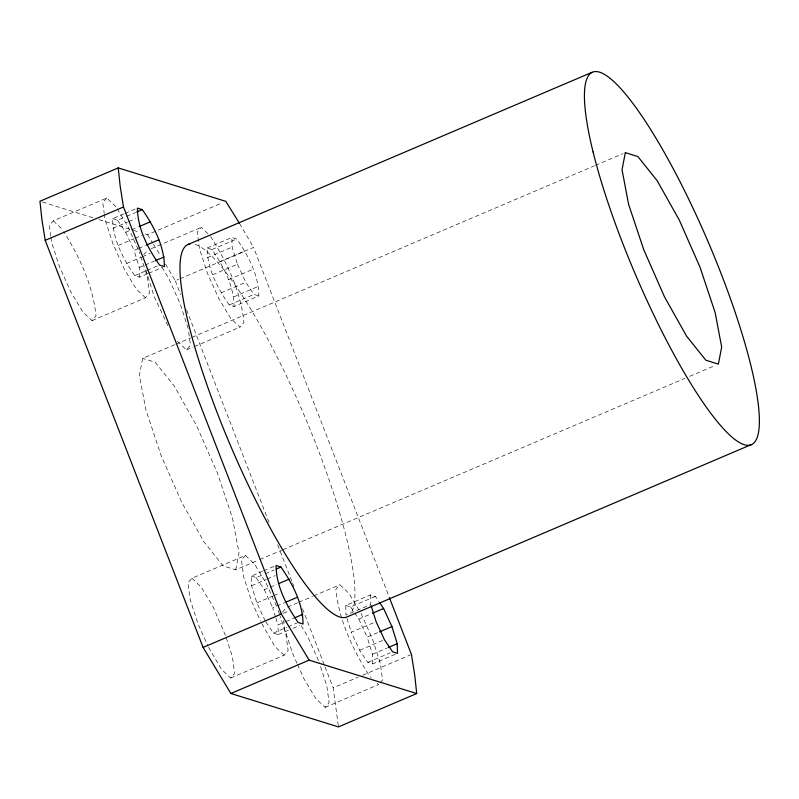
<?xml version="1.0" encoding="UTF-8"?>
<svg xmlns="http://www.w3.org/2000/svg" width="799" height="799" viewBox="0 0 799 799"><rect width="100%" height="100%" fill="white"/><g stroke="black" fill="none" stroke-linecap="round" stroke-linejoin="round"><path stroke-width="0.6" stroke-dasharray="4 3" d="M174.781 344.679L142.681 358.361L139.376 375.41L145.937 410.027L161.058 455.35L181.763 502.401L203.935 541.862L223.191 565.932L235.705 569.817L258.636 560.049M235.705 569.817L239.021 552.758L232.459 518.151L217.328 472.828L196.624 425.777L174.452 386.317L155.196 362.247L142.681 358.361M115.965 206.741L106.776 198.012L53.293 220.804L49.298 225.448L50.746 236.214M106.776 198.012L102.781 202.646L104.23 213.423M143.75 254.791L147.745 250.147M50.906 237.413L51.555 242.207L59.466 266.606L70.911 292.114L82.816 311.87L92.005 320.609L96.01 315.965C93.024 285.662 79.69 257.198 63.74 231.62M207.92 233.708L201.238 227.355L197.233 231.99L199.49 248.759L207.4 273.158L218.846 298.656L230.761 318.421L239.94 327.161L243.945 322.516C240.898 291.385 226.886 262.292 210.417 236.095M92.005 320.609L145.488 297.807L149.493 293.173L147.236 276.404L139.326 252.005M177.268 341.213L186.457 349.952L190.462 345.308L188.364 329.747M276.464 606.101L266.516 583.929L254.601 564.164L245.413 555.435L191.93 578.226L187.935 582.861L190.192 599.62L198.102 624.029L208.05 646.201M245.413 555.435L241.418 560.069L243.675 576.838L251.585 601.238L260.534 621.193M282.387 612.214L286.382 607.57M208.549 647.31L221.453 669.292L230.641 678.021L234.636 673.387L232.379 656.628L225.977 636.873M359.081 610.156L349.053 593.507L339.865 584.778L335.87 589.412C338.916 620.553 352.928 649.647 369.388 675.844L371.066 677.432M230.641 678.021L284.124 655.23L288.129 650.596L285.862 633.827L280.219 616.399M297.528 664.468L304 678.88L315.905 698.636L325.093 707.375L329.098 702.73L326.841 685.971L319.3 662.731M380.174 682.726L382.581 679.939L380.324 663.18L372.414 638.781L360.968 613.282M147.505 273.787L139.625 277.143L134.731 275.625C123.196 258.926 112.789 239.38 112.649 218.676L123.915 213.872M125.044 213.393L136.309 208.589M112.649 218.676L117.533 220.194L125.423 216.829M126.542 216.349L135.56 212.514M118.222 245.453L133.992 238.731M135.121 238.252L141.882 235.365M145.158 233.957L147.525 234.686L222.392 202.786M139.625 277.143L139.366 267.505L134.042 250.367L137.428 248.928M138.557 248.449L145.308 245.563M151.161 248.699L201.238 227.355M126.562 263.52L141.203 257.278M142.332 256.799L150.212 253.433M139.366 267.505L143.87 265.578M144.999 265.098L154.007 261.253M134.731 275.625L145.997 270.821M147.126 270.342L158.392 265.548M207.101 248.02L231.89 237.463L236.774 238.981C248.309 255.68 258.716 275.216 258.866 295.93L234.077 306.486L229.193 304.968C217.658 288.269 207.241 268.734 207.101 248.02L211.985 249.538C223.52 266.247 233.937 285.782 234.077 306.486M148.634 273.308L162.157 267.545M211.985 249.538L236.774 238.981M165.543 264.099L175.291 280.769L178.696 279.32M179.825 278.831L253.563 247.41L388.893 596.314M212.674 274.796L237.463 264.239L232.149 247.111L231.89 237.463M228.504 279.72L253.283 269.153M221.013 292.873L245.792 282.297L253.972 294.412L258.866 295.93M233.817 296.848L258.596 286.272M229.193 304.968L253.972 294.412M175.93 344.189L190.831 337.837M191.98 337.348L594.386 165.842M595.535 165.353L623.05 153.628M186.457 349.952L193.288 347.046M194.427 346.556L239.94 327.161M259.785 559.56L281.568 550.271M282.716 549.782L685.123 378.287M689.707 376.329L714.925 365.582M265.198 620.943L256.859 602.875L251.545 585.737L251.286 576.099L262.551 571.295M263.67 570.816L274.936 566.012M251.286 576.099L256.169 577.617L264.06 574.251M265.178 573.772L274.197 569.937M256.859 602.875L272.629 596.154M273.757 595.674L279.39 593.267M275.515 616.928L272.679 607.789L285.073 602.506M287.52 607.09L297.767 602.726M298.906 602.236L312.559 596.424M313.697 595.934L339.865 584.778M283.216 613.252L288.848 610.855M265.877 621.952L273.368 633.048L278.262 634.566L277.992 624.918L284.754 622.041M285.882 621.562L293.772 618.196M273.368 633.048L286.891 627.285M288.02 626.806L297.028 622.97M370.516 594.875L370.786 604.533L345.997 615.09L345.737 605.442L370.516 594.875L375.41 596.394L378.816 601.447M278.262 634.566L288.399 630.241M292.903 628.324L299.665 625.447M345.737 605.442L350.621 606.96L375.41 596.394M395.245 654.311L372.714 663.909L367.82 662.391L359.65 650.296L351.31 632.219L374.971 622.141M372.714 663.909L372.454 654.271L367.141 637.133L378.406 632.339M359.65 650.296L383.3 640.199M372.454 654.271L387.096 648.019M367.82 662.391L390.361 652.793M338.307 725.682L333.173 687.829L358.132 677.192M362.666 675.255L410.316 654.95M325.093 707.375L378.576 684.573L376.908 682.985M112.909 228.314L127.55 222.082M128.679 221.603L135.44 218.726M117.533 220.194L125.703 232.299L138.107 227.016M207.36 257.668L232.149 247.111M220.164 261.643L244.953 251.086M251.545 585.737L266.187 579.505M267.315 579.025L275.206 575.67M256.169 577.617L264.339 589.722L276.734 584.439M354.706 613.013L358.791 619.065L371.195 613.792M42.317 201.997L93.143 217.797M99.056 219.635L132.155 229.912M133.333 230.282L139.246 232.119M145.488 297.807L136.299 289.078L124.394 269.313L112.949 243.815L105.039 219.415L104.389 214.621M53.293 220.804L62.482 229.543M284.124 655.23L274.936 646.501L261.033 622.301M191.93 578.226L201.118 586.965L213.023 606.721L225.598 635.704M350.621 606.96L354.027 612.004M147.525 234.686L152.759 243.116M153.418 244.164L160.629 255.75M161.947 267.206L168.849 278.641L180.294 304.149L188.204 328.549M117.223 208.829L127.88 226.507L138.826 250.896M167.87 325.612L153.917 295.95L145.688 269.153M301.213 625.667L307.475 636.064L318.931 661.572M239.55 223.45L253.563 247.41M237.463 264.239L245.792 282.297M358.791 619.065L367.141 637.133M125.703 232.299L134.042 250.367M264.339 589.722L272.679 607.789M297.028 663.36L292.554 653.372L284.644 628.973L283.515 620.593M175.291 280.769L180.704 294.721M186.567 309.842L269.123 522.676M277.692 544.778L292.124 581.992M292.574 583.15L293.932 586.646M302.501 608.738L324.604 665.727M325.053 666.885L333.173 687.829M278.332 610.586L279.84 615.24M347.056 618.516L351.31 632.219M275.875 618.066L277.992 624.918M195.206 244.434A202.477 39.84 66.9 0 1 305.378 418.087A202.477 39.84 66.9 0 1 351.031 613.252"/><path stroke-width="1.2" d="M239.55 223.45L225.787 201.338L118.222 167.91L39.95 201.268L41.928 219.725L45.213 240.349L203.096 647.41L230.871 693.482L338.436 726.91L416.708 693.552L414.731 675.095L411.445 654.471L389.343 597.482M45.213 240.349L123.485 206.991L120.2 186.367L118.222 167.91M136.689 212.035L142.322 209.628C153.857 226.327 164.264 245.872 164.404 266.586L159.52 265.068C147.985 248.359 137.578 228.824 137.428 208.11L142.322 209.628M146.437 245.083L158.831 239.81M187.755 244.614L592.149 72.27M155.136 260.774L164.145 256.928M276.444 568.968L280.948 567.05C292.484 583.749 302.901 603.295 303.041 623.999L298.157 622.481C286.621 605.782 276.204 586.246 276.064 565.532L280.948 567.05M286.202 602.027L297.468 597.223M203.096 647.41L281.368 614.051L309.143 660.134L416.708 693.552M294.891 617.717L302.781 614.351M751.569 444.504L347.175 616.848A202.477 39.84 66.9 0 1 229.223 442.596A202.477 39.84 66.9 0 1 189.972 243.925M230.871 693.482L309.143 660.134M379.525 631.859L391.919 626.576L383.59 608.508L379.495 602.456M388.224 647.54L397.233 643.694L391.919 626.576M139.226 226.536L150.502 221.742M278.991 583.48L289.128 579.165M372.314 613.312L383.59 608.508M123.485 206.991L281.368 614.051M371.136 605.672L376.099 621.662L384.429 639.719L392.609 651.834L397.493 653.352L397.233 643.694M625.337 152.649L622.031 169.708L628.593 204.314L643.724 249.648L664.428 296.699L686.591 336.159L705.857 360.229L718.371 364.114L721.677 347.056L715.115 312.449L699.984 267.126L679.29 220.065L657.118 180.614L637.862 156.544L625.337 152.649M593.088 151.99A202.477 39.84 66.9 0 0 744.119 444.683A202.477 39.84 66.9 0 0 678.361 178.487A202.477 39.84 66.9 0 0 593.088 151.99"/></g></svg>
